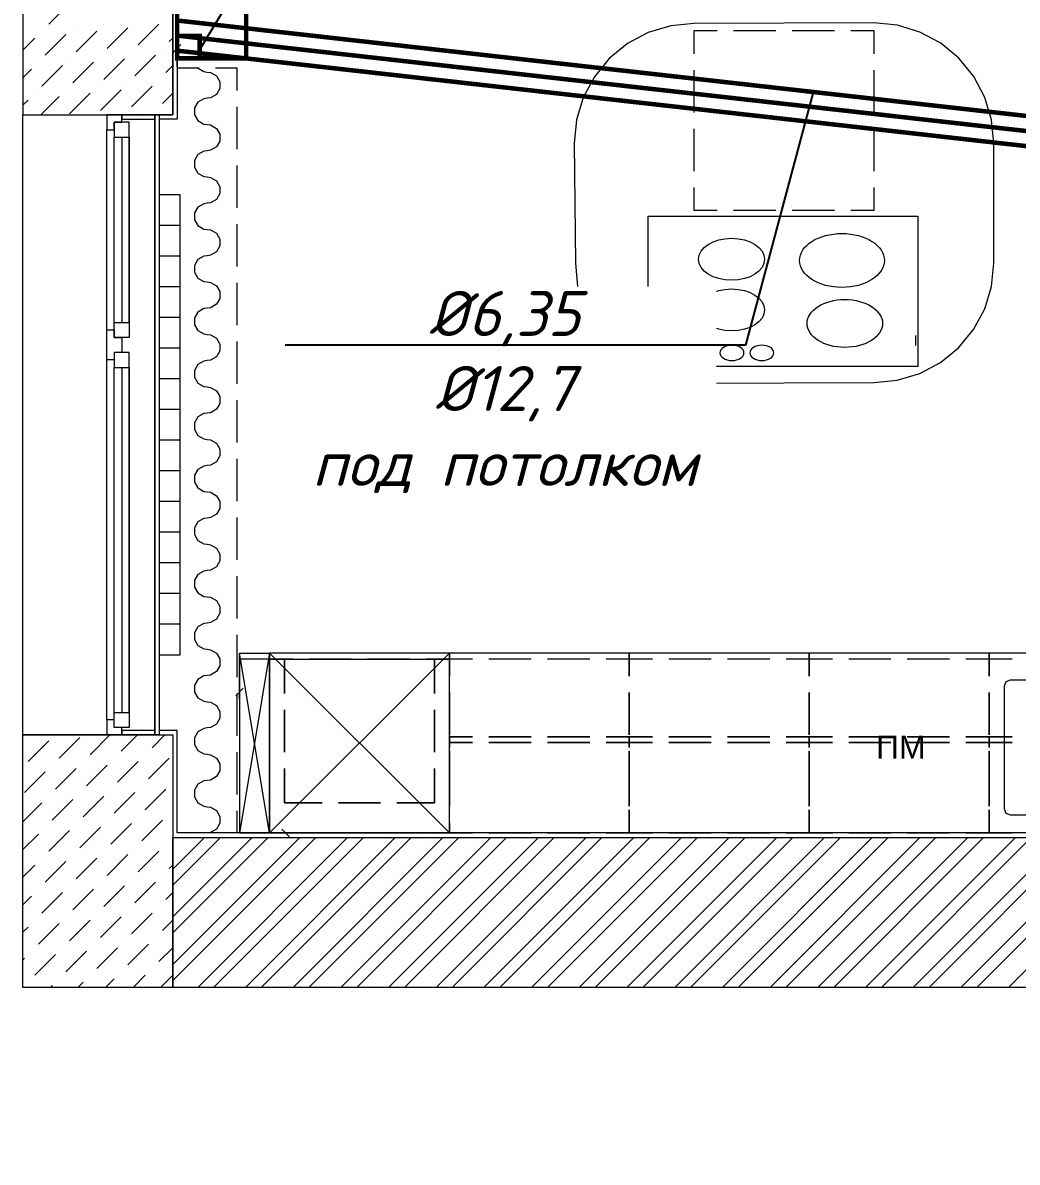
# Model space of a CAD drawing. Header units: millimetres. Extents: x 3082 to 230946, y 1570 to 312844.
# Drawn here: x 43112 to 46428, y 117133 to 120933 of the extents above; entities that cross this region are included whole.
import ezdxf
from ezdxf import colors
from ezdxf.entities.mleader import LeaderData, LeaderLine
from ezdxf.math import Vec2, Vec3

# ---------------------------------------------------------------- set-up
doc = ezdxf.new("R2010")
doc.units = ezdxf.units.MM
for name, color, linetype in [('PDF2_!штукатурка', 7, 'Continuous'), ('PDF2_06_3 Размеры потолка', 7, 'Continuous'), ('PDF2_Text', 7, 'Continuous'), ('кондиционирование', 5, 'Continuous')]:
    doc.layers.add(name, color=color, linetype=linetype)
for name, color, linetype, true_color in [('PDF2_02_01 Стены несущие', 8, 'Continuous', 0x7e7e7e), ('PDF2_02_04 Стояки отопления', 253, 'Continuous', 0xaaaaaa), ('PDF2_04_1 Мебель', 253, 'Continuous', 0xaaaaaa), ('PDF2_09_01 Кондиционеры', 253, 'Continuous', 0xaaaaaa)]:
    doc.layers.add(name, color=color, linetype=linetype, true_color=true_color)
doc.styles.add('ls_200', font='isocpeui.ttf', dxfattribs={"height": 200})
doc.styles.add('PDF Arial', font='arial.ttf')

# ---------------------------------------------------------------- blocks, each defined once
blk = doc.blocks.new('ереьтекркер')
at = {"layer": 'PDF2_!штукатурка', "lineweight": 15}
for points in [[(448, 4134), (330, 4134), (330, 4119), (500, 4119), (500, 2910), (330, 2910), (330, 2895), (440, 2895)], [(463, 4134), (515, 4134), (515, 4119), (515, 2910), (515, 2895), (455, 2895)], [(440, 2910), (455, 2910)], [(440, 857), (330, 857), (330, 842), (500, 842), (500, 515), (500, 500), (5138, 500), (5138, 515), (515, 515), (515, 842), (515, 857), (455, 857)], [(440, 842), (455, 842)]]:
    blk.add_lwpolyline(points, dxfattribs=at)
at = {"layer": 'PDF2_!штукатурка', "color": 8, "lineweight": 15, "true_color": 0x7e7e7e}
for points in [[(512.9, 2962.5), (512.9, 2962.5)], [(364.9, 2908.7), (364.9, 2908.7)], [(388.6, 2902.4), (388.6, 2902.4)], [(332.9, 842.1), (332.9, 842.1)], [(442, 854.7), (442, 854.7)], [(513.8, 657.3), (513.8, 657.3)], [(555.7, 508), (555.7, 508)], [(667.1, 508), (667.1, 508)], [(733.7, 513.9), (733.7, 513.9)], [(820.8, 504.6), (820.8, 504.6)], [(1112.5, 508), (1112.5, 508)], [(1152.7, 513.7), (1152.7, 513.7)], [(1223.9, 508), (1223.9, 508)], [(1323.5, 505.1), (1323.5, 505.1)], [(1655.4, 514.1), (1655.4, 514.1)], [(1669.4, 508), (1669.4, 508)], [(1742.6, 504.9), (1742.6, 504.9)], [(1780.7, 508), (1780.7, 508)], [(2074.5, 514), (2074.5, 514)], [(2226.2, 508), (2226.2, 508)], [(2245.2, 505.4), (2245.2, 505.4)], [(2337.6, 508), (2337.6, 508)], [(2577.1, 514.4), (2577.1, 514.4)], [(2664.3, 505.2), (2664.3, 505.2)], [(2783.1, 508), (2783.1, 508)], [(2894.5, 508), (2894.5, 508)], [(2996.3, 514.2), (2996.3, 514.2)], [(3167, 505.6), (3167, 505.6)]]:
    blk.add_lwpolyline(points, dxfattribs=at)
at = {"layer": 'PDF2_!штукатурка', "color": 151, "lineweight": 9, "true_color": 0x97c8ff}
blk.add_lwpolyline([(455, 842), (440, 842), (440, 2910), (455, 2910)], close=True, dxfattribs=at)
at = {"layer": 'PDF2_02_01 Стены несущие', "color": 7, "lineweight": 15}
for points in [[(0, 4119), (0, 2910), (500, 2910), (500, 4119)], [(5238, 0), (5238, -583), (4738, -583), (4738, 0), (500, 0), (500, 500), (5238, 500)]]:
    blk.add_lwpolyline(points, close=True, dxfattribs=at)
at = {"layer": 'PDF2_02_01 Стены несущие', "lineweight": 15}
for points in [[(86.3, 3211.8), (155.3, 3280.7)], [(166.8, 3200.3), (166.8, 3200.3)], [(270.2, 3211.8), (270.2, 3211.8)], [(281.7, 3131.4), (350.6, 3200.3)], [(385.1, 3142.8), (454, 3211.8)], [(0, 3125.4), (40.4, 3165.8)], [(63.4, 3188.8), (63.4, 3188.8)], [(74.9, 3108.4), (143.8, 3177.3)], [(178.3, 3119.9), (247.2, 3188.8)], [(488.5, 3154.3), (500, 3165.8)], [(362.1, 3119.9), (362.1, 3119.9)], [(465.5, 3131.4), (465.5, 3131.4)], [(51.9, 3085.4), (51.9, 3085.4)], [(155.3, 3096.9), (155.3, 3096.9)], [(166.8, 3016.5), (235.7, 3085.4)], [(258.7, 3108.4), (258.7, 3108.4)], [(270.2, 3027.9), (339.1, 3096.9)], [(373.6, 3039.4), (442.5, 3108.4)], [(0, 3033.5), (28.9, 3062.4)], [(63.4, 3005), (132.3, 3073.9)], [(477, 3050.9), (500, 3073.9)], [(247.2, 3005), (247.2, 3005)], [(350.6, 3016.5), (350.6, 3016.5)], [(362.1, 2936), (431.1, 3005)], [(454, 3027.9), (454, 3027.9)], [(40.4, 2982), (40.4, 2982)], [(60.4, 2910), (120.8, 2970.5)], [(143.8, 2993.5), (143.8, 2993.5)], [(155.3, 2913), (224.2, 2982)], [(258.7, 2924.5), (327.6, 2993.5)], [(465.5, 2947.5), (500, 2982)], [(0, 2941.6), (17.4, 2959)], [(339.1, 2913), (339.1, 2913)], [(442.5, 2924.5), (442.5, 2924.5)], [(290.5, 842), (224.2, 775.8)], [(382.4, 842), (327.6, 787.3)], [(474.3, 842), (431.1, 798.8)], [(86.3, 821.8), (17.4, 752.8)], [(189.8, 833.3), (120.8, 764.3)], [(488.5, 764.3), (419.6, 695.4)], [(178.3, 729.8), (109.3, 660.9)], [(281.7, 741.3), (212.7, 672.4)], [(385.1, 752.8), (316.2, 683.9)], [(74.9, 718.4), (5.9, 649.4)], [(373.6, 649.4), (304.7, 580.5)], [(477, 660.9), (408.1, 592)], [(63.4, 614.9), (0, 551.6)], [(166.8, 626.4), (97.8, 557.5)], [(270.2, 637.9), (201.2, 569)], [(258.7, 534.5), (189.8, 465.6)], [(362.1, 546), (293.2, 477.1)], [(465.5, 557.5), (396.6, 488.5)], [(51.9, 511.5), (0, 459.7)], [(155.3, 523), (86.3, 454.1)], [(500, 22.7), (977.3, 500)], [(500, 181.8), (818.2, 500)], [(500, 340.9), (659.1, 500)], [(500, 75.8), (924.3, 500)], [(500, 234.9), (765.2, 500)], [(500, 394), (606.1, 500)], [(583.4, 0), (1083.4, 500)], [(636.4, 0), (1136.4, 500)], [(742.5, 0), (1242.4, 500)], [(795.5, 0), (1295.5, 500)], [(901.6, 0), (1401.5, 500)], [(954.6, 0), (1454.6, 500)], [(1060.7, 0), (1560.6, 500)], [(1113.7, 0), (1613.7, 500)], [(1219.7, 0), (1719.7, 500)], [(1272.8, 0), (1772.8, 500)], [(1378.8, 0), (1878.8, 500)], [(1431.9, 0), (1931.9, 500)], [(1537.9, 0), (2037.9, 500)], [(1591, 0), (2091, 500)], [(1697, 0), (2197, 500)], [(1750.1, 0), (2250.1, 500)], [(1856.1, 0), (2356.1, 500)], [(1909.2, 0), (2409.2, 500)], [(2015.2, 0), (2515.2, 500)], [(2068.3, 0), (2568.3, 500)], [(2174.3, 0), (2674.3, 500)], [(2227.4, 0), (2727.4, 500)], [(2333.4, 0), (2833.4, 500)], [(2386.5, 0), (2886.5, 500)], [(2492.5, 0), (2992.6, 500)], [(2545.6, 0), (3045.6, 500)], [(2651.6, 0), (3151.7, 500)], [(2704.7, 0), (3204.7, 500)], [(2810.7, 0), (3310.8, 500)], [(2863.8, 0), (3363.8, 500)], [(2969.9, 0), (3469.9, 500)], [(3022.9, 0), (3522.9, 500)], [(3129, 0), (3629, 500)], [(3182, 0), (3682, 500)], [(3288.1, 0), (3788.1, 500)], [(143.8, 419.6), (74.9, 350.7)], [(247.2, 431.1), (178.3, 362.1)], [(350.6, 442.6), (281.7, 373.6)], [(454, 454.1), (385.1, 385.1)], [(40.4, 408.1), (0, 367.7)], [(500, 408.1), (488.5, 396.6)], [(442.5, 350.7), (373.6, 281.7)], [(28.9, 304.7), (0, 275.8)], [(132.3, 316.2), (63.4, 247.2)], [(235.7, 327.7), (166.8, 258.7)], [(339.1, 339.2), (270.2, 270.2)], [(500, 316.2), (477, 293.2)], [(327.6, 235.8), (258.7, 166.8)], [(431.1, 247.2), (362.1, 178.3)], [(17.4, 201.3), (0, 183.9)], [(120.8, 212.8), (51.9, 143.8)], [(224.2, 224.3), (155.3, 155.3)], [(500, 224.3), (465.5, 189.8)], [(212.7, 120.8), (143.8, 51.9)], [(316.2, 132.3), (247.2, 63.4)], [(419.6, 143.8), (350.6, 74.9)], [(500, 132.3), (454, 86.4)], [(5.9, 97.9), (0, 92)], [(109.3, 109.4), (40.4, 40.4)], [(408.1, 40.4), (367.7, 0)], [(500, 40.4), (459.6, 0)], [(97.8, 5.9), (91.9, 0)], [(201.2, 17.4), (183.8, 0)], [(304.7, 28.9), (275.8, 0)]]:
    blk.add_lwpolyline(points, dxfattribs=at)
at = {"layer": 'PDF2_02_01 Стены несущие', "color": 7, "lineweight": 15}
for points in [[(0, 2910), (280, 2910), (330, 2910), (440, 2910)], [(0, 842), (500, 842), (500, 500), (500, 0), (0, 0), (0, 842), (280, 842), (330, 842), (440, 842)]]:
    blk.add_lwpolyline(points, dxfattribs=at)
at = {"layer": 'PDF2_02_01 Стены несущие', "color": 151, "lineweight": 9, "true_color": 0x97c8ff}
for points in [[(305, 867), (305, 892), (280, 892), (280, 842), (0, 842), (0, 2910), (280, 2910), (280, 2860), (305, 2860), (305, 2885), (330, 2885), (330, 2910), (440, 2910), (440, 842), (330, 842), (330, 867)], [(330, 2910), (280, 2910)], [(355, 2217.6), (355, 2167.6), (305, 2167.6), (305, 2217.6), (355, 2217.6), (355, 2835), (355, 2885), (305, 2885), (305, 2835), (355, 2835)], [(280, 2142.6), (280, 2192.6), (305, 2192.6), (305, 2167.6), (330, 2167.6), (330, 2142.6), (330, 2117.6), (305, 2117.6), (305, 2092.6), (280, 2092.6)], [(355, 917), (355, 867), (305, 867), (305, 917), (355, 917), (355, 2067.6), (355, 2117.6), (305, 2117.6), (305, 2067.6), (355, 2067.6)], [(330, 842), (280, 842)]]:
    blk.add_lwpolyline(points, close=True, dxfattribs=at)
for points in [[(280, 2192.6), (280, 2860)], [(305, 2217.6), (305, 2835)], [(330, 2835), (330, 2217.6)], [(280, 892), (280, 2092.6)], [(305, 917), (305, 2067.6)], [(330, 2067.6), (330, 917)]]:
    blk.add_lwpolyline(points, dxfattribs=at)
at = {"layer": 'PDF2_02_04 Стояки отопления', "lineweight": 5}
blk.add_lwpolyline([(455, 2643), (455, 1109), (524.9, 1109), (524.9, 2643)], close=True, dxfattribs=at)
for points in [[(524.9, 2540.8), (455, 2540.8)], [(524.9, 2438.5), (455, 2438.5)], [(524.9, 2336.2), (455, 2336.2)], [(524.9, 2234), (455, 2234)], [(524.9, 2131.7), (455, 2131.7)], [(524.9, 2029.4), (455, 2029.4)], [(524.9, 1927.2), (455, 1927.2)], [(524.9, 1824.9), (455, 1824.9)], [(524.9, 1722.6), (455, 1722.6)], [(524.9, 1620.4), (455, 1620.4)], [(524.9, 1518.1), (455, 1518.1)], [(524.9, 1415.8), (455, 1415.8)], [(524.9, 1313.6), (455, 1313.6)], [(524.9, 1211.3), (455, 1211.3)]]:
    blk.add_lwpolyline(points, dxfattribs=at)
at = {"layer": 'PDF2_04_1 Мебель', "lineweight": 5}
for points in [[(1839.3, 2814.6), (1843.3, 2415.2), (1850.5, 2337.5), (1872.7, 2262.8), (1909.1, 2193.7), (1958.3, 2133.2), (2018.3, 2083.3), (2086.9, 2046.2), (2161.4, 2023.1), (2239, 2015), (2839, 2016.9), (2916.9, 2024.4), (2991.8, 2046.9), (3060.9, 2083.6), (3121.5, 2133.1), (3171.3, 2193.5), (3208.3, 2262.4), (3231.2, 2337.2), (3239.1, 2415), (3239.1, 2814.6), (3231.5, 2892.8), (3208.8, 2968), (3171.9, 3037.4), (3122.2, 3098.2), (3061.6, 3148.2), (2992.3, 3185.3), (2917.2, 3208.3), (2839, 3216.1), (2239, 3214.6), (2161, 3206.9), (2086, 3184.1), (2016.9, 3147.2), (1956.3, 3097.4), (1906.6, 3036.8), (1869.6, 2967.7), (1846.9, 2892.6)], [(2085.6, 2572.1), (2985.7, 2572.1), (2985.7, 2070.1), (2085.6, 2070.1)], [(1423, 1095), (1423, 1115), (823, 1115), (823, 1095)], [(873, 980.1), (873, 1095)], [(1373, 1095), (1373, 980.1)], [(3753.1, 1025), (3293.1, 1025), (3278.9, 1019.2), (3273.1, 1005), (3273.1, 595), (3278.9, 580.9), (3293.1, 575), (3753.1, 575), (3767.2, 580.9), (3773.1, 595), (3773.1, 1005), (3767.2, 1019.2)], [(2023, 983.4), (2023, 842.3)], [(2623, 983.4), (2623, 842.3)], [(3223.1, 842.3), (3223.1, 983.4)], [(873, 784.5), (873, 925.6)], [(1373, 925.6), (1373, 784.5)], [(1423, 835), (1423, 800.1), (1423, 835), (1500.2, 835)], [(1500.2, 817), (1423, 817)], [(1695.8, 835), (1554.7, 835)], [(1695.8, 817), (1554.7, 817)], [(1891.4, 835), (1750.3, 835)], [(1891.4, 817), (1750.3, 817)], [(2023, 800.1), (2023, 835), (1945.9, 835), (2023, 835)], [(2100.2, 817), (2023, 817), (1945.9, 817), (2023, 817)], [(2023, 835), (2023, 800.1), (2023, 835), (2100.2, 835)], [(2295.8, 835), (2154.7, 835)], [(2295.8, 817), (2154.7, 817)], [(2491.4, 835), (2350.3, 835)], [(2491.4, 817), (2350.3, 817)], [(2623, 800.1), (2623, 835), (2545.9, 835), (2623, 835)], [(2700.2, 817), (2623, 817), (2545.9, 817), (2623, 817)], [(2623, 835), (2623, 800.1), (2623, 835), (2700.2, 835)], [(2895.8, 835), (2754.7, 835)], [(2895.8, 817), (2754.7, 817)], [(3091.4, 835), (2950.3, 835)], [(3091.4, 817), (2950.3, 817)], [(3223.1, 800.1), (3223.1, 835), (3145.9, 835), (3223.1, 835)], [(3300.2, 817), (3223.1, 817), (3145.9, 817), (3223.1, 817)], [(3223.1, 835), (3223.1, 800.1), (3223.1, 835), (3300.2, 835)], [(2023, 787.8), (2023, 646.7)], [(2623, 787.8), (2623, 646.7)], [(3223.1, 646.7), (3223.1, 787.8)], [(998, 615), (873, 615), (873, 730), (873, 615)], [(1373, 730), (1373, 615), (1248.1, 615), (1373, 615)], [(1423, 745.6), (1423, 604.5)], [(2023, 745.6), (2023, 604.5)], [(2023, 745.6), (2023, 604.5)], [(2623, 745.6), (2623, 604.5)], [(2623, 745.6), (2623, 604.5)], [(3223.1, 745.6), (3223.1, 604.5)], [(3223.1, 745.6), (3223.1, 604.5)], [(1193.6, 615), (1052.5, 615)], [(3145.9, 515), (3223.1, 515), (3223.1, 592.2), (3223.1, 515), (3300.2, 515), (3223.1, 515), (3223.1, 550), (3223.1, 515)], [(1554.7, 515), (1695.8, 515)], [(1750.3, 515), (1891.4, 515)], [(2154.7, 515), (2295.8, 515)], [(2350.3, 515), (2491.4, 515)], [(2754.7, 515), (2895.8, 515)], [(2950.3, 515), (3091.4, 515)]]:
    blk.add_lwpolyline(points, close=True, dxfattribs=at)
for points in [[(2239, 3113.6), (2239, 3190.8), (2316.1, 3190.8)], [(2370.6, 3190.8), (2511.8, 3190.8)], [(2566.3, 3190.8), (2707.4, 3190.8)], [(2761.9, 3190.8), (2839.1, 3190.8), (2839.1, 3113.6)], [(587.8, 3065), (515, 3065)], [(584.6, 3065), (603.7, 3054), (615, 3052.5), (626.3, 3051), (645.9, 3039.7), (657.3, 3020.1), (657.3, 2997.5), (645.9, 2977.9), (626.3, 2966.5), (615, 2965), (603.7, 2963.5), (584.1, 2952.2), (572.7, 2932.6), (572.7, 2910), (584.1, 2890.4), (603.7, 2879), (615, 2877.5), (626.3, 2876), (645.9, 2864.7), (657.3, 2845.1), (657.3, 2822.5), (645.9, 2802.9), (626.3, 2791.5), (615, 2790), (603.7, 2788.5), (584.1, 2777.2), (572.7, 2757.6), (572.7, 2735), (584.1, 2715.4), (603.7, 2704), (615, 2702.5), (626.3, 2701), (645.9, 2689.7), (657.3, 2670.1), (657.3, 2647.5), (645.9, 2627.9), (626.3, 2616.5), (615, 2615), (603.7, 2613.5), (584.1, 2602.2), (572.7, 2582.6), (572.7, 2560), (584.1, 2540.4), (603.7, 2529), (615, 2527.5), (626.3, 2526), (645.9, 2514.7), (657.3, 2495.1), (657.3, 2472.5), (645.9, 2452.9), (626.3, 2441.5), (615, 2440), (603.7, 2438.5), (584.1, 2427.2), (572.7, 2407.6), (572.7, 2385), (584.1, 2365.4), (603.7, 2354), (615, 2352.5), (626.3, 2351), (645.9, 2339.7), (657.3, 2320.1), (657.3, 2297.5), (645.9, 2277.9), (626.3, 2266.5), (615, 2265), (603.7, 2263.5), (584.1, 2252.2), (572.7, 2232.6), (572.7, 2210), (584.1, 2190.4), (603.7, 2179), (615, 2177.5), (626.3, 2176), (645.9, 2164.7), (657.3, 2145.1), (657.3, 2122.5), (645.9, 2102.9), (626.3, 2091.5), (615, 2090), (603.7, 2088.5), (584.1, 2077.2), (572.7, 2057.6), (572.7, 2035), (584.1, 2015.4), (603.7, 2004), (615, 2002.5), (626.3, 2001), (645.9, 1989.7), (657.3, 1970.1), (657.3, 1947.5), (645.9, 1927.9), (626.3, 1916.5), (615, 1915), (603.7, 1913.5), (584.1, 1902.2), (572.7, 1882.6), (572.7, 1860), (584.1, 1840.4), (603.7, 1829), (615, 1827.5), (626.3, 1826), (645.9, 1814.7), (657.3, 1795.1), (657.3, 1772.5), (645.9, 1752.9), (626.3, 1741.5), (615, 1740), (603.7, 1738.5), (584.1, 1727.2), (572.7, 1707.6), (572.7, 1685), (584.1, 1665.4), (603.7, 1654), (615, 1652.5), (626.3, 1651), (645.9, 1639.7), (657.3, 1620.1), (657.3, 1597.5), (645.9, 1577.9), (626.3, 1566.5), (615, 1565), (603.7, 1563.5), (584.1, 1552.2), (572.7, 1532.6), (572.7, 1510), (584.1, 1490.4), (603.7, 1479), (615, 1477.5), (626.3, 1476), (645.9, 1464.7), (657.3, 1445.1), (657.3, 1422.5), (645.9, 1402.9), (626.3, 1391.5), (615, 1390), (603.7, 1388.5), (584.1, 1377.2), (572.7, 1357.6), (572.7, 1335), (584.1, 1315.4), (603.7, 1304), (615, 1302.5), (626.3, 1301), (645.9, 1289.7), (657.3, 1270.1), (657.3, 1247.5), (645.9, 1227.9), (626.3, 1216.5), (615, 1215), (603.7, 1213.5), (584.1, 1202.2), (572.7, 1182.6), (572.7, 1160), (584.1, 1140.4), (603.7, 1129), (615, 1127.5), (626.3, 1126), (645.9, 1114.7), (657.3, 1095.1), (657.3, 1072.5), (645.9, 1052.9), (626.3, 1041.5), (615, 1040), (603.7, 1038.5), (584.1, 1027.2), (572.7, 1007.6), (572.7, 985), (584.1, 965.4), (603.7, 954), (615, 952.5), (626.3, 951), (645.9, 939.7), (657.3, 920.1), (657.3, 897.5), (645.9, 877.9), (626.3, 866.5), (615, 865), (603.7, 863.5), (584.1, 852.2), (572.7, 832.6), (572.7, 810), (584.1, 790.4), (603.7, 779), (615, 777.5), (626.3, 776), (645.9, 764.7), (657.3, 745.1), (657.3, 722.5), (645.9, 702.9), (626.3, 691.5), (615, 690), (603.7, 688.5), (584.1, 677.2), (572.7, 657.6), (572.7, 635), (584.1, 615.4), (603.7, 604), (615, 602.5), (626.3, 601), (645.9, 589.7), (657.3, 570.1), (657.3, 547.5), (645.9, 527.9), (626.3, 516.5), (615, 515)], [(715, 2991), (715, 3065), (642.3, 3065)], [(2239, 2918), (2239, 3059.1)], [(2839.1, 3059.1), (2839.1, 2918)], [(615, 2965), (615, 2965)], [(615, 2965), (615, 2965)], [(715, 2795.3), (715, 2936.5)], [(2239, 2722.4), (2239, 2863.5)], [(2839.1, 2863.5), (2839.1, 2722.4)], [(615, 2790), (615, 2790)], [(615, 2790), (615, 2790)], [(715, 2599.7), (715, 2740.8)], [(2316.1, 2590.8), (2239, 2590.8), (2239, 2667.9)], [(2839.1, 2667.9), (2839.1, 2590.8), (2761.9, 2590.8)], [(615, 2615), (615, 2615)], [(615, 2615), (615, 2615)], [(2511.8, 2590.8), (2370.6, 2590.8)], [(2707.4, 2590.8), (2566.3, 2590.8)], [(715, 2404.1), (715, 2545.2)], [(615, 2440), (615, 2440)], [(615, 2440), (615, 2440)], [(715, 2208.5), (715, 2349.6)], [(615, 2265), (615, 2265)], [(615, 2265), (615, 2265)], [(2078.3, 2148.7), (2078.3, 2182.5)], [(2978.4, 2140.1), (2978.4, 2173.8)], [(715, 2012.9), (715, 2154)], [(615, 2090), (615, 2090)], [(615, 2090), (615, 2090)], [(715, 1817.3), (715, 1958.4)], [(615, 1915), (615, 1915)], [(615, 1915), (615, 1915)], [(715, 1621.7), (715, 1762.8)], [(615, 1740), (615, 1740)], [(615, 1740), (615, 1740)], [(615, 1565), (615, 1565)], [(615, 1565), (615, 1565)], [(715, 1426.1), (715, 1567.2)], [(615, 1390), (615, 1390)], [(615, 1390), (615, 1390)], [(715, 1230.5), (715, 1371.6)], [(615, 1215), (615, 1215)], [(615, 1215), (615, 1215)], [(715, 1034.8), (715, 1176)], [(723, 1115), (723, 515), (823, 515), (823, 1115), (1423, 515), (1423, 1115), (823, 1115), (823, 1095), (1423, 1095), (1345.9, 1095)], [(1500.2, 1115), (1423, 1115), (823, 515), (723, 1115), (823, 1115), (723, 515)], [(1500.2, 1095), (1423, 1095), (1423, 1115), (823, 1115), (823, 515), (1423, 515), (1423, 592.2)], [(2100.2, 1115), (2023, 1115), (2023, 1037.9), (2023, 1115), (1423, 1115), (1423, 1037.9)], [(1695.8, 1115), (1554.7, 1115)], [(1891.4, 1115), (1750.3, 1115)], [(2700.2, 1115), (2623, 1115), (2623, 1037.9), (2623, 1115), (2023, 1115), (1945.9, 1115)], [(2295.8, 1115), (2154.7, 1115)], [(2491.4, 1115), (2350.3, 1115)], [(3300.2, 1115), (3223.1, 1115), (2623, 1115), (2545.9, 1115)], [(2895.8, 1115), (2754.7, 1115)], [(3091.4, 1115), (2950.3, 1115)], [(3823.1, 1115), (3223.1, 1115), (3223.1, 1037.9), (3223.1, 1115), (3145.9, 1115)], [(900.2, 1095), (823, 1095), (723, 1095)], [(1095.8, 1095), (954.7, 1095)], [(1291.4, 1095), (1150.3, 1095)], [(1695.8, 1095), (1554.7, 1095)], [(1891.4, 1095), (1750.3, 1095)], [(2100.2, 1095), (2023, 1095), (1945.9, 1095)], [(2295.8, 1095), (2154.7, 1095)], [(2491.4, 1095), (2350.3, 1095)], [(2700.2, 1095), (2623, 1095), (2545.9, 1095)], [(2895.8, 1095), (2754.7, 1095)], [(3091.4, 1095), (2950.3, 1095)], [(3300.2, 1095), (3223.1, 1095), (3145.9, 1095)], [(615, 1040), (615, 1040)], [(615, 1040), (615, 1040)], [(715, 839.2), (715, 980.3)], [(1423, 983.4), (1423, 842.3)], [(615, 865), (615, 865)], [(615, 865), (615, 865)], [(715, 643.6), (715, 784.7)], [(1423, 787.8), (1423, 646.7)], [(615, 690), (615, 690)], [(615, 690), (615, 690)], [(715, 515), (715, 589.1)], [(3823.1, 592.1), (3823.1, 515), (3223.1, 515), (2623, 515), (2545.9, 515), (2623, 515), (2623, 550), (2623, 515), (2623, 592.2), (2623, 515), (2700.2, 515), (2623, 515), (2023, 515), (2023, 550), (2023, 515), (2023, 550), (2023, 515), (2023, 592.2), (2023, 515), (2100.2, 515), (2023, 515), (2100.2, 515)], [(1945.9, 515), (2023, 515), (1945.9, 515), (2023, 515), (1423, 515), (1500.2, 515), (1423, 515), (1423, 550), (1423, 515), (1500.2, 515)], [(2700.2, 515), (2623, 515), (2623, 550), (2623, 515), (2545.9, 515)], [(3300.2, 515), (3223.1, 515), (3223.1, 550), (3223.1, 515), (3145.9, 515)], [(615, 515), (615, 515)], [(1695.8, 515), (1554.7, 515)], [(1891.4, 515), (1750.3, 515)], [(2295.8, 515), (2154.7, 515)], [(2491.4, 515), (2350.3, 515)], [(2895.8, 515), (2754.7, 515)], [(3091.4, 515), (2950.3, 515)]]:
    blk.add_lwpolyline(points, dxfattribs=at)
for points in [[(2590.7, 2424.1), (2590.7, 2473.8), (2654.1, 2514.1), (2732.3, 2514.1)], [(2732.3, 2514.1), (2810.5, 2514.1), (2874, 2473.8), (2874, 2424.1)], [(2254, 2428.1), (2254, 2466.7), (2303.3, 2498.1), (2364.1, 2498.1)], [(2364.1, 2498.1), (2425, 2498.1), (2474.3, 2466.7), (2474.3, 2428.1)], [(2364.1, 2358.1), (2303.3, 2358.1), (2254, 2389.4), (2254, 2428.1)], [(2474.3, 2428.1), (2474.3, 2389.4), (2425, 2358.1), (2364.1, 2358.1)], [(2732.3, 2334.1), (2654.1, 2334.1), (2590.7, 2374.4), (2590.7, 2424.1)], [(2874, 2424.1), (2874, 2374.4), (2810.5, 2334.1), (2732.3, 2334.1)], [(2254, 2259.1), (2254, 2297.7), (2303.3, 2329.1), (2364.1, 2329.1)], [(2364.1, 2329.1), (2425, 2329.1), (2474.3, 2297.7), (2474.3, 2259.1)], [(2615.9, 2214.1), (2615.9, 2258.3), (2672.2, 2294.1), (2741.8, 2294.1)], [(2741.8, 2294.1), (2811.3, 2294.1), (2867.7, 2258.3), (2867.7, 2214.1)], [(2364.1, 2189.1), (2303.3, 2189.1), (2254, 2220.4), (2254, 2259.1)], [(2474.3, 2259.1), (2474.3, 2220.4), (2425, 2189.1), (2364.1, 2189.1)], [(2741.8, 2134.1), (2672.2, 2134.1), (2615.9, 2169.9), (2615.9, 2214.1)], [(2867.7, 2214.1), (2867.7, 2169.9), (2811.3, 2134.1), (2741.8, 2134.1)], [(2165.6, 2141.2), (2143.5, 2141.2), (2125.6, 2129.8), (2125.6, 2115.8)], [(2205.5, 2115.8), (2205.5, 2129.8), (2187.6, 2141.2), (2165.6, 2141.2)], [(2265.5, 2141.2), (2243.4, 2141.2), (2225.5, 2129.8), (2225.5, 2115.8)], [(2305.5, 2115.8), (2305.5, 2129.8), (2287.6, 2141.2), (2265.5, 2141.2)], [(2365.4, 2141.2), (2343.3, 2141.2), (2325.4, 2129.8), (2325.4, 2115.8)], [(2405.4, 2115.8), (2405.4, 2129.8), (2387.5, 2141.2), (2365.4, 2141.2)], [(2465.3, 2141.2), (2443.2, 2141.2), (2425.3, 2129.8), (2425.3, 2115.8)], [(2505.3, 2115.8), (2505.3, 2129.8), (2487.4, 2141.2), (2465.3, 2141.2)], [(2125.6, 2115.8), (2125.6, 2101.8), (2143.5, 2090.4), (2165.6, 2090.4)], [(2165.6, 2090.4), (2187.6, 2090.4), (2205.5, 2101.8), (2205.5, 2115.8)], [(2225.5, 2115.8), (2225.5, 2101.8), (2243.4, 2090.4), (2265.5, 2090.4)], [(2265.5, 2090.4), (2287.6, 2090.4), (2305.5, 2101.8), (2305.5, 2115.8)], [(2325.4, 2115.8), (2325.4, 2101.8), (2343.3, 2090.4), (2365.4, 2090.4)], [(2365.4, 2090.4), (2387.5, 2090.4), (2405.4, 2101.8), (2405.4, 2115.8)], [(2425.3, 2115.8), (2425.3, 2101.8), (2443.2, 2090.4), (2465.3, 2090.4)], [(2465.3, 2090.4), (2487.4, 2090.4), (2505.3, 2101.8), (2505.3, 2115.8)]]:
    blk.add_open_spline(points, degree=3, dxfattribs=at)
at = {"layer": 'PDF2_06_3 Размеры потолка', "lineweight": 15}
for points in [[(515, 3070), (515, 3154.7)], [(527.5, 3143.8), (502.5, 3118.8)], [(723, 961.8), (723, 1110)], [(735.5, 997.7), (710.5, 972.7)], [(900.3, 515), (720, 515)], [(864.4, 527.5), (889.4, 502.5)]]:
    blk.add_lwpolyline(points, dxfattribs=at)
at = {"layer": 'PDF2_09_01 Кондиционеры', "lineweight": 5}
blk.add_lwpolyline([(515, 3098.3), (745, 3098.3), (745, 3913.3), (515, 3913.3)], close=True, dxfattribs=at)
at = {"layer": 'PDF2_Text', "color": 253, "true_color": 0xaaaaaa, "insert": (2845.8, 762.8), "char_height": 76.24, "attachment_point": 7, "style": 'PDF Arial'}
blk.add_mtext('ПМ', dxfattribs=at)

msp = doc.modelspace()

# ---------------------------------------------------------------- linework, layer by layer
at = {"color": 1, "ltscale": 6, "const_width": 15}
msp.add_lwpolyline([(43632.1, 120940.1), (48862.8, 120352.3), (51762.9, 120352.3), (51762.9, 120053.7)], dxfattribs=at)
at = {"color": 5, "ltscale": 6, "const_width": 15}
msp.add_lwpolyline([(43626.6, 120890.4), (48860, 120302.3), (51712.9, 120302.3), (51712.9, 117394.7)], dxfattribs=at)
at = {"layer": 'кондиционирование', "color": 1, "const_width": 15}
msp.add_lwpolyline([(43856.6, 120814.7), (43626.6, 120814.7), (43626.6, 121629.7), (43856.6, 121629.7)], close=True, dxfattribs=at)

# ---------------------------------------------------------------- block references
at = {"layer": 'кондиционирование', "color": 1}
msp.add_blockref('ереьтекркер', (43111.6, 117716.4), dxfattribs=at)

# ---------------------------------------------------------------- next in the draw order: leaders
at = {"layer": 'кондиционирование', "color": 1, "lineweight": 0}
ml = msp.add_multileader_mtext('Standard', dxfattribs=at)
ml.set_content('Модуль \\PLG PRIPO', color=1, style='ls_200')
ml.set_leader_properties()
ml.build(insert=Vec2(0, 0))
ml.multileader.update_dxf_attribs({"text_left_attachment_type": 6, "text_right_attachment_type": 6, "dogleg_length": 133.8, "arrow_head_size": 0.529})
ctx = ml.context
ctx.base_point, ctx.char_height, ctx.arrow_head_size, ctx.landing_gap_size, ctx.plane_origin = Vec3(44293.6, 121601.1), 150, 0.529, 5.88, Vec3(45745.9, 123109.6)
ctx.left_attachment, ctx.right_attachment, ctx.text_align_type = 6, 6, 1
notes = []
notes.append((ctx, [(0, (1, 1, 0), (44159.7, 121601.1), (1, 0), 133.8, [(0, [(43701.6, 120843.6)], 0, [])])]))
ctx.mtext.insert, ctx.mtext.width, ctx.mtext.alignment, ctx.mtext.flow_direction = Vec3(44732.8, 121781.1), 899.97, 2, 5
ctx.mtext.has_bg_fill, ctx.mtext.bg_color, ctx.mtext.bg_scale_factor, ctx.mtext.bg_transparency, ctx.mtext.use_window_bg_color = 1, -1073741824, 1.1, 0, 1
at = {"layer": 'кондиционирование', "color": 0, "lineweight": 0}
ml = msp.add_multileader_mtext('Standard', dxfattribs=at)
ml.set_content('%%C6,35\\P%%C12,7\\Pпод потолком', style='ls_200')
ml.set_leader_properties()
ml.build(insert=Vec2(0, 0))
ml.multileader.update_dxf_attribs({"text_left_attachment_type": 6, "text_right_attachment_type": 6, "dogleg_length": 133.8, "arrow_head_size": 0.529})
ctx = ml.context
ctx.base_point, ctx.char_height, ctx.arrow_head_size, ctx.landing_gap_size, ctx.plane_origin = Vec3(44048.7, 119858.6), 150, 0.529, 5.88, Vec3(43691.1, 122257)
ctx.left_attachment, ctx.right_attachment, ctx.text_align_type = 6, 6, 1
notes.append((ctx, [(0, (1, 1, 0), (45522.7, 119858.6), (-1, 0), 133.8, [(0, [(45748.5, 120702.3)], 0, [])])]))
ctx.mtext.insert, ctx.mtext.width, ctx.mtext.alignment, ctx.mtext.flow_direction = Vec3(44718.8, 120038.6), 1382.975, 2, 5
ctx.mtext.has_bg_fill, ctx.mtext.bg_color, ctx.mtext.bg_scale_factor, ctx.mtext.bg_transparency, ctx.mtext.use_window_bg_color = 1, -1073741824, 1.1, 0, 1
for ctx, leaders in notes:
    for number, flags, end, landing, length, lines in leaders:
        leader = LeaderData()
        leader.index, (leader.has_last_leader_line, leader.has_dogleg_vector, leader.attachment_direction) = number, flags
        leader.last_leader_point, leader.dogleg_vector, leader.dogleg_length = Vec3(end), Vec3(landing), length
        for number, points, colour, breaks in lines:
            line = LeaderLine()
            line.index, line.vertices, line.color, line.breaks = number, Vec3.list(points), colors.encode_raw_color(colour), breaks
            leader.lines.append(line)
        ctx.leaders.append(leader)

# ---------------------------------------------------------------- next in the draw order: linework, layer by layer
at = {"layer": 'кондиционирование', "color": 1, "const_width": 15}
msp.add_lwpolyline([(43626.6, 120889.7), (43626.6, 120814.7), (43701.6, 120814.7), (43701.6, 120889.7), (43626.6, 120889.7)], dxfattribs=at)
at = {"layer": 'кондиционирование', "color": 3}
msp.add_lwpolyline([(43621, 120840.8, 15, 15, 0), (48857.2, 120252.3, 15, 15, 0), (50549.6, 120252.3, 15, 15, 0), (50549.6, 117860.6, 0, 0, 0)], format="xyseb", dxfattribs=at)

doc.saveas('drawing.dxf')
